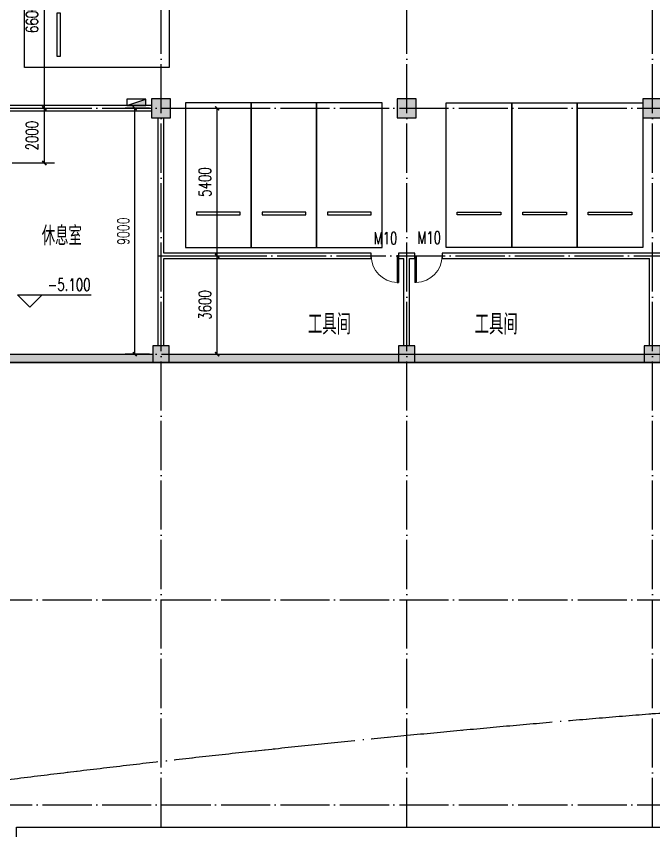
# Model space of a CAD drawing. Extents: x 246015 to 608740, y -108003 to 88400.
# Drawn here: x 458052 to 481404, y -37910 to -8092 of the extents above; entities that cross this region are included whole.
import ezdxf

# ---------------------------------------------------------------- set-up
doc = ezdxf.new("R2010")
doc.units = 0
doc.header["$LTSCALE"] = 3000
doc.header["$MEASUREMENT"] = 0
doc.header["$PDMODE"] = 1
doc.linetypes.add('DOTE', pattern=[2.42, 2, -0.2, 0.02, -0.2])
doc.layers.get('0').update_dxf_attribs({"linetype": 'CONTINUOUS'})
doc.layers.get('DEFPOINTS').update_dxf_attribs({"linetype": 'CONTINUOUS'})
for name, color, linetype in [('column', 9, 'CONTINUOUS'), ('DIM_ELEV', 3, 'CONTINUOUS'), ('dote', 1, 'DOTE'), ('LVTRY', 6, 'CONTINUOUS'), ('PUB_DIM', 3, 'CONTINUOUS'), ('PUB_HATCH', 8, 'CONTINUOUS'), ('PUB_TEXT', 7, 'CONTINUOUS'), ('stair', 2, 'CONTINUOUS'), ('WALL', 9, 'CONTINUOUS'), ('WINDOW', 4, 'CONTINUOUS'), ('WINDOW_TEXT', 7, 'CONTINUOUS'), ('出口位置', 31, 'CONTINUOUS'), ('消火栓', 6, 'CONTINUOUS'), ('车位', 6, 'CONTINUOUS')]:
    doc.layers.add(name, color=color, linetype=linetype)
doc.layers.add('红线', color=7, linetype='CONTINUOUS', true_color=0xe0150b)
doc.styles.add('_TCH_DIM', font='SIMPLEX', dxfattribs={"bigfont": 'GBCBIG'})
doc.styles.add('_TCH_WINDOW', font='SIMPLEX', dxfattribs={"bigfont": 'GBCBIG'})
doc.styles.add('DIM_FONT', font='simplex.shx', dxfattribs={"width": 0.7, "bigfont": 'hztxt.shx'})
doc.dimstyles.new('DIMN140', dxfattribs={"dimscale": 1.4, "dimtxt": 300, "dimasz": 100, "dimexe": 250, "dimexo": 300, "dimgap": 150, "dimtad": 1, "dimdec": 0, "dimzin": 0, "dimdsep": 46, "dimtxsty": 'DIM_FONT', "dimblk": 'ARCHTICK', "dimcen": 0.09, "dimclrt": 7, "dimazin": 2, "dimtfac": 1, "dimtdec": 0, "dimtix": 1, "dimtmove": 2, "dimatfit": 3, "dimfxl": 0, "dimtolj": 1, "dimtzin": 0, "dimarcsym": 0})
doc.dimstyles.new('DIMN150', dxfattribs={"dimscale": 1.5, "dimtxt": 300, "dimasz": 100, "dimexe": 250, "dimexo": 300, "dimgap": 150, "dimtad": 1, "dimdec": 0, "dimzin": 0, "dimdsep": 46, "dimtxsty": 'DIM_FONT', "dimblk": 'ARCHTICK', "dimcen": 0.09, "dimclrt": 7, "dimazin": 2, "dimtfac": 1, "dimtdec": 0, "dimtix": 1, "dimtmove": 2, "dimatfit": 3, "dimfxl": 0, "dimtolj": 1, "dimtzin": 0, "dimarcsym": 0})

# ---------------------------------------------------------------- blocks, each defined once
blk = doc.blocks.new('che')
at = {"layer": '车位'}
for points in [[(0, 0), (2400, 0), (2400, 5300), (0, 5300), (0, 0)], [(400, 4100), (400, 4000), (2000, 4000), (2000, 4100), (400, 4100)]]:
    blk.add_lwpolyline(points, dxfattribs=at)
blk = doc.blocks.new('_ARCHTICK')
at = {"color": 0, "linetype": 'ByBlock', "const_width": 0.4}
blk.add_lwpolyline([(-0.5, -0.5), (0.5, 0.5)], dxfattribs=at)
blk = doc.blocks.new('*D354')
at = {"layer": 'DEFPOINTS', "color": 0}
for p in [(462395, -11461), (463354, -11461), (463354, -20461)]:
    blk.add_point(p, dxfattribs=at)
at = {"layer": 'PUB_DIM', "color": 0, "lineweight": -2}
for p, q in [((462934, -11461), (462045, -11461)), ((462395, -20461), (462395, -11461)), ((462934, -20461), (462045, -20461))]:
    blk.add_line(p, q, dxfattribs=at)
at = {"layer": 'PUB_DIM', "color": 0, "lineweight": -2, "xscale": 140, "yscale": 140, "zscale": 140}
for p, rotation in [((462395, -11461), 90), ((462395, -20461), 270)]:
    blk.add_blockref('_ARCHTICK', p, dxfattribs=dict(at, rotation=rotation))
at = {"layer": 'PUB_DIM', "color": 7, "insert": (461975, -15961), "char_height": 420, "attachment_point": 5, "rotation": 90, "style": 'DIM_FONT'}
blk.add_mtext('\\A1;9000', dxfattribs=at)
blk = doc.blocks.new('*D586')
at = {"layer": 'DEFPOINTS', "color": 0}
for p in [(457454, -11461), (459082, -11461), (457454, -13461)]:
    blk.add_point(p, dxfattribs=at)
at = {"layer": 'PUB_DIM', "color": 0, "lineweight": -2}
for p, q in [((457904, -11461), (459457, -11461)), ((459082, -13461), (459082, -11461)), ((457904, -13461), (459457, -13461))]:
    blk.add_line(p, q, dxfattribs=at)
at = {"layer": 'PUB_DIM', "color": 0, "lineweight": -2, "xscale": 150, "yscale": 150, "zscale": 150}
for p, rotation in [((459082, -11461), 90), ((459082, -13461), 270)]:
    blk.add_blockref('_ARCHTICK', p, dxfattribs=dict(at, rotation=rotation))
at = {"layer": 'PUB_DIM', "color": 7, "insert": (458632, -12461), "char_height": 450, "attachment_point": 5, "rotation": 90, "style": 'DIM_FONT'}
blk.add_mtext('\\A1;2000', dxfattribs=at)
blk = doc.blocks.new('*D587')
at = {"layer": 'DEFPOINTS', "color": 0}
for p in [(457454, -4861), (459082, -4861), (457454, -11461)]:
    blk.add_point(p, dxfattribs=at)
at = {"layer": 'PUB_DIM', "color": 0, "lineweight": -2}
for p, q in [((457904, -4861), (459457, -4861)), ((459082, -11461), (459082, -4861)), ((457904, -11461), (459457, -11461))]:
    blk.add_line(p, q, dxfattribs=at)
at = {"layer": 'PUB_DIM', "color": 0, "lineweight": -2, "xscale": 150, "yscale": 150, "zscale": 150}
for p, rotation in [((459082, -4861), 90), ((459082, -11461), 270)]:
    blk.add_blockref('_ARCHTICK', p, dxfattribs=dict(at, rotation=rotation))
at = {"layer": 'PUB_DIM', "color": 7, "insert": (458632, -8161), "char_height": 450, "attachment_point": 5, "rotation": 90, "style": 'DIM_FONT'}
blk.add_mtext('\\A1;6600', dxfattribs=at)
blk = doc.blocks.new('*D906')
at = {"layer": 'DEFPOINTS', "color": 0}
for p in [(463654, -16861), (465411, -16861), (463654, -20461)]:
    blk.add_point(p, dxfattribs=at)
at = {"layer": 'PUB_DIM', "color": 0, "lineweight": -2}
for p, q in [((464104, -16861), (465786, -16861)), ((465411, -20461), (465411, -16861)), ((464104, -20461), (465786, -20461))]:
    blk.add_line(p, q, dxfattribs=at)
at = {"layer": 'PUB_DIM', "color": 0, "lineweight": -2, "xscale": 150, "yscale": 150, "zscale": 150}
for p, rotation in [((465411, -16861), 90), ((465411, -20461), 270)]:
    blk.add_blockref('_ARCHTICK', p, dxfattribs=dict(at, rotation=rotation))
at = {"layer": 'PUB_DIM', "color": 7, "insert": (464961, -18661), "char_height": 450, "attachment_point": 5, "rotation": 90, "style": 'DIM_FONT'}
blk.add_mtext('\\A1;3600', dxfattribs=at)
blk = doc.blocks.new('*D907')
at = {"layer": 'DEFPOINTS', "color": 0}
for p in [(463654, -11461), (465411, -11461), (463654, -16861)]:
    blk.add_point(p, dxfattribs=at)
at = {"layer": 'PUB_DIM', "color": 0, "lineweight": -2}
for p, q in [((464104, -11461), (465786, -11461)), ((465411, -16861), (465411, -11461)), ((464104, -16861), (465786, -16861))]:
    blk.add_line(p, q, dxfattribs=at)
at = {"layer": 'PUB_DIM', "color": 0, "lineweight": -2, "xscale": 150, "yscale": 150, "zscale": 150}
for p, rotation in [((465411, -11461), 90), ((465411, -16861), 270)]:
    blk.add_blockref('_ARCHTICK', p, dxfattribs=dict(at, rotation=rotation))
at = {"layer": 'PUB_DIM', "color": 7, "insert": (464961, -14161), "char_height": 450, "attachment_point": 5, "rotation": 90, "style": 'DIM_FONT'}
blk.add_mtext('\\A1;5400', dxfattribs=at)
blk = doc.blocks.new('_FZH')
blk.add_lwpolyline([(-0.5, -0.5), (0.5, -0.5), (0.5, 0.5), (-0.5, 0.5)], close=True)
at = {"layer": 'PUB_HATCH'}
blk.add_solid([(-0.5, -0.5), (0.5, -0.5), (-0.5, 0.5), (0.5, 0.5)], dxfattribs=at)
blk = doc.blocks.new('$DorLib2D$00000001')
for p, q in [((0.45, 0.975), (0.5, 0.975)), ((0.45, 0), (0.45, 0.975)), ((0.5, 0), (0.5, 0.975)), ((0.5, 0), (0.45, 0))]:
    blk.add_line(p, q)
at = {"lineweight": 13}
blk.add_arc((0.475, 0), 0.975, 91.4693, 180, dxfattribs=at)
blk = doc.blocks.new('$TwtSys$00000434')
for p, q in [((-0.5, 0.5), (-0.5, -0.5)), ((-0.5, -0.5), (0.5, 0.5)), ((0.5, 0.5), (-0.5, 0.5)), ((0.5, -0.5), (0.5, 0.5)), ((-0.5, -0.5), (0.5, -0.5))]:
    blk.add_line(p, q)
blk.add_solid([(0.5, -0.5), (0.5, 0.5), (-0.5, -0.5)])

msp = doc.modelspace()

# ---------------------------------------------------------------- hatches: boundary and pattern name
at = {"layer": 'PUB_HATCH'}
for points in [[(463053.9, -20761.4), (463053.9, -20461.4), (457453.9, -20461.4), (457453.9, -20761.4)], [(472053.9, -20761.4), (472053.9, -20461.4), (463653.9, -20461.4), (463653.9, -20761.4)], [(481053.9, -20761.4), (481053.9, -20461.4), (472653.9, -20461.4), (472653.9, -20761.4)]]:
    msp.add_hatch(color=256, dxfattribs=at).paths.add_polyline_path(points)

# ---------------------------------------------------------------- linework, layer by layer
at = {"layer": 'DIM_ELEV'}
for p, q in [((458546.8, -18738.7), (458096.8, -18288.7)), ((458096.8, -18288.7), (460796.8, -18288.7)), ((458546.8, -18738.7), (458996.8, -18288.7))]:
    msp.add_line(p, q, dxfattribs=at)
at = {"layer": 'dote', "ltscale": 0.3}
for p, q in [((463353.9, -37775.7), (463353.9, 53538.6)), ((472353.9, -37775.7), (472353.9, 53538.6)), ((481353.9, -37775.7), (481353.9, 53538.6)), ((295667.9, -11461.4), (554353.9, -11461.4)), ((463253.9, -16861.4), (517353.9, -16861.4)), ((295667.9, -20461.4), (554353.9, -20461.4)), ((295667.9, -29461.4), (554353.9, -29461.4)), ((295667.9, -36961.4), (554353.9, -36961.4))]:
    msp.add_line(p, q, dxfattribs=at)
at = {"layer": 'stair'}
msp.add_lwpolyline([(299553.9, 3467.8), (299553.9, 28838.6), (316453.9, 28838.6), (316453.9, 27409.7), (323493.1, 28025.5), (322800.2, 35945.3, -0.0349916), (393128.8, 42129.1), (393066.7, 42838.6), (467189.2, 42838.6), (467163, 42538.6), (467127.7, 42135.3, -0.0358539), (537955.2, 35916.1), (536854.9, 23339.1), (538648, 23182.2), (537798.3, 13438.6), (553653.9, 13438.6), (553653.9, -20761.4), (454653.9, -20761.4), (454653.9, -29761.4), (393186.2, -29761.4), (325560.9, -48546.2), (299553.9, 3467.8)], format="xyb", close=True, dxfattribs=at)
at = {"layer": 'WALL'}
for p, q in [((463003.9, -11361.4), (457553.9, -11361.4)), ((463003.9, -11561.4), (457553.9, -11561.4)), ((463253.9, -16861.4), (463253.9, -11811.4)), ((463453.9, -16761.4), (463453.9, -11811.4)), ((463253.9, -20161.4), (463253.9, -16861.4)), ((471053.9, -16761.4), (463453.9, -16761.4)), ((463453.9, -20161.4), (463453.9, -16961.4)), ((463453.9, -16961.4), (471053.9, -16961.4)), ((471053.9, -16961.4), (471053.9, -16761.4)), ((472353.9, -16761.4), (472053.9, -16761.4)), ((472053.9, -16761.4), (472053.9, -16961.4)), ((472053.9, -16961.4), (472253.9, -16961.4)), ((472253.9, -20161.4), (472253.9, -16961.4)), ((472653.9, -16761.4), (472353.9, -16761.4)), ((472453.9, -20161.4), (472453.9, -16961.4)), ((472453.9, -16961.4), (472653.9, -16961.4)), ((472653.9, -16961.4), (472653.9, -16761.4)), ((481353.9, -16761.4), (473653.9, -16761.4)), ((473653.9, -16761.4), (473653.9, -16961.4)), ((473653.9, -16961.4), (481253.9, -16961.4)), ((481253.9, -20161.4), (481253.9, -16961.4)), ((481653.9, -16761.4), (481353.9, -16761.4)), ((457453.9, -20461.4), (463053.9, -20461.4)), ((463653.9, -20461.4), (472053.9, -20461.4)), ((472653.9, -20461.4), (481053.9, -20461.4)), ((457453.9, -20761.4), (463053.9, -20761.4)), ((463653.9, -20761.4), (472053.9, -20761.4)), ((472653.9, -20761.4), (481053.9, -20761.4))]:
    msp.add_line(p, q, dxfattribs=at)
at = {"layer": '出口位置'}
msp.add_lwpolyline([(458054.2, -37775.7), (554666.6, -37775.7), (554666.6, -81110), (458054.2, -81110)], close=True, dxfattribs=at)
at = {"layer": '红线', "linetype": 'DOTE'}
msp.add_lwpolyline([(321625.8, 41313.5), (283782, 20451.8), (327022.4, -69761.6, -0.1186699), (571935, -34205), (582107, -28597.6), (543576.1, 41298.8, 0.0913964), (321625.8, 41313.5)], format="xyb", dxfattribs=at)
at = {"layer": '红线', "color": 31, "linetype": 'DOTE', "ltscale": 0.5}
msp.add_lwpolyline([(321625.8, 41313.5), (283782, 20451.8), (327022.4, -69761.6, -0.1186699), (571935, -34205), (582107, -28597.6), (543576.1, 41298.8, 0.0913964), (321625.8, 41313.5)], format="xyb", dxfattribs=at)

# ---------------------------------------------------------------- block references
at = {"layer": 'column'}
for p, xscale, yscale, zscale in [((463353.9, -11461.4), 700, 700, 700), ((472353.9, -11461.4), 700, 700, 700), ((481353.9, -11461.4), 700, 700, 700), ((463353.9, -20461.4), 600, 600, 600), ((472353.9, -20461.4), 600, 600, 600), ((481353.9, -20461.4), 600, 600, 600)]:
    msp.add_blockref('_FZH', p, dxfattribs=dict(at, xscale=xscale, yscale=yscale, zscale=zscale))
at = {"layer": 'LVTRY', "xscale": -1}
for p, rotation in [((463653.9, -7561.4), 90), ((473803.9, -11261.4), 180), ((476203.9, -11261.4), 180), ((478603.9, -11261.4), 180)]:
    msp.add_blockref('che', p, dxfattribs=dict(at, rotation=rotation))
at = {"layer": 'LVTRY', "rotation": 180}
for p in [(466653.9, -11261.4), (469053.9, -11261.4), (471453.9, -11261.4)]:
    msp.add_blockref('che', p, dxfattribs=at)
at = {"layer": 'WINDOW'}
ref = msp.add_blockref('$DorLib2D$00000001', (471553.9, -16861.4), dxfattribs=dict(at, xscale=1000, yscale=-1000, zscale=1000, rotation=359.9999999997366))
ref.add_attrib('A', 'M10', (471148.9, -16439.1), dxfattribs={"layer": 'WINDOW_TEXT', "height": 446.25, "style": '_TCH_WINDOW', "width": 0.705882})
ref = msp.add_blockref('$DorLib2D$00000001', (473153.9, -16861.4), dxfattribs=dict(at, xscale=-1000, yscale=-1000, zscale=-1000, rotation=359.9999999997366))
ref.add_attrib('A', 'M10', (472748.9, -16420.8), dxfattribs={"layer": 'WINDOW_TEXT', "height": 446.25, "style": '_TCH_WINDOW', "width": 0.705882})
at = {"layer": '消火栓', "xscale": 700, "yscale": 240, "zscale": 700, "rotation": 359.999999999999}
msp.add_blockref('$TwtSys$00000434', (462453.9, -11241.4), dxfattribs=at)

# ---------------------------------------------------------------- texts
at = {"layer": 'PUB_TEXT'}
for s, height, style, width, p in [('休息室', 700, 'DIM_FONT', 0.7, (458985.5, -16477.6)), ('-5.100', 446.25, '_TCH_DIM', 0.705882, (459206.8, -18138.7))]:
    msp.add_text(s, height=height, dxfattribs=dict(at, style=style, width=width)).set_placement(p)
at = {"layer": 'PUB_TEXT', "style": 'DIM_FONT', "width": 0.7}
for p in [(468737.6, -19740.8), (474847.4, -19740.8)]:
    msp.add_text('工具间', height=750, rotation=359.90268, dxfattribs=at).set_placement(p)

# ---------------------------------------------------------------- dimensions: what is measured, and where the dimension line sits
at = {"layer": 'PUB_DIM'}
for p1, p2, distance, dimstyle, picture, middle in [((457453.9, -11461.4), (457453.9, -4861.4), -1627.6, 'DIMN150', '*D587', (458631.5, -8161.4)), ((457453.9, -13461.4), (457453.9, -11461.4), -1627.6, 'DIMN150', '*D586', (458631.5, -12461.4)), ((463353.9, -20461.4), (463353.9, -11461.4), 958.8, 'DIMN140', '*D354', (461975.1, -15961.4)), ((463653.9, -16861.4), (463653.9, -11461.4), -1757.1, 'DIMN150', '*D907', (464961, -14161.4)), ((463653.9, -20461.4), (463653.9, -16861.4), -1757.1, 'DIMN150', '*D906', (464961, -18661.4))]:
    dim = msp.add_aligned_dim(p1=p1, p2=p2, distance=distance, dimstyle=dimstyle, dxfattribs=at)
    dim.commit()
    dim.dimension.update_dxf_attribs({"geometry": picture, "text_midpoint": middle})

doc.saveas('drawing.dxf')
